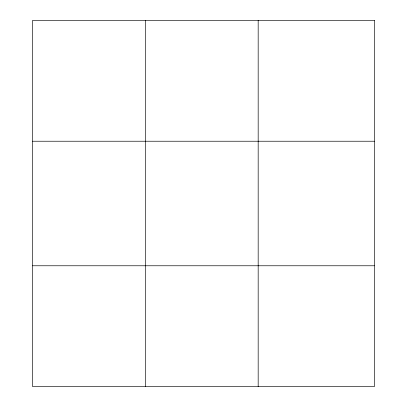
<?xml version="1.0" encoding="UTF-8"?>
<svg xmlns="http://www.w3.org/2000/svg" width="407" height="407" viewBox="0 0 407 407"><rect width="100%" height="100%" fill="white"/><g stroke="black" fill="none" stroke-linecap="round" stroke-linejoin="round"><path stroke-width="0.61" d="M145.406 20.35L145.406 386.65M258.175 20.35L258.175 386.65M32.631 141.229L374.369 141.229M32.631 265.771L374.369 265.771M374.369 20.35L374.369 386.65L32.631 386.65L32.631 20.35L374.369 20.35"/></g></svg>
